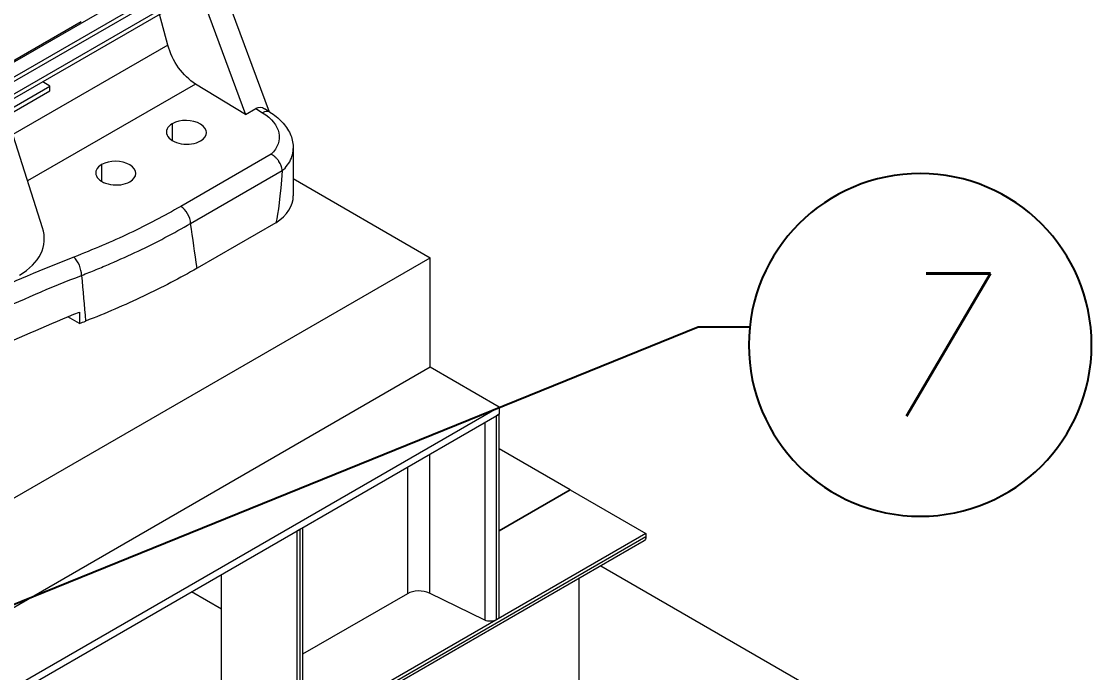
# Model space of a CAD drawing. Header units: millimetres. Extents: x -2122 to 22797, y 3569 to 89276.
# Drawn here: x 10951 to 11700, y 79981 to 80437 of the extents above; entities that cross this region are included whole.
import ezdxf
from ezdxf.enums import TextEntityAlignment as Align

# ---------------------------------------------------------------- set-up
doc = ezdxf.new("R2010")
doc.units = ezdxf.units.MM
doc.header["$LTSCALE"] = 20
doc.layers.add('IA-TEXT', color=2, linetype='Continuous')
doc.layers.add('IA-TRAZ', color=8, linetype='Continuous', lineweight=5)
doc.styles.add('ING-AMB', font='romans.shx', dxfattribs={"width": 0.75, "oblique": 15})
doc.styles.add('SALVADOR', font='romans.shx', dxfattribs={"width": 0.75, "oblique": 15})
doc.dimstyles.new('ING-AMB 16', dxfattribs={"dimscale": 16, "dimtxt": 3, "dimasz": 2.5, "dimexe": 1, "dimexo": 1, "dimgap": 1, "dimtad": 1, "dimdec": 0, "dimzin": 0, "dimdsep": 46, "dimtxsty": 'ING-AMB', "dimcen": 0.1, "dimclrd": 7, "dimclre": 7, "dimclrt": 2, "dimadec": 0, "dimazin": 0, "dimtfac": 1, "dimtdec": 0, "dimtmove": 0, "dimatfit": 0, "dimfxl": 1.25, "dimtfill": 1, "dimtolj": 1, "dimtzin": 0, "dimarcsym": 1})

# ---------------------------------------------------------------- blocks, each defined once
blk = doc.blocks.new('EJE')
blk.add_circle((0, 6), 6)
at = {"style": 'SALVADOR', "oblique": 15, "width": 0.75}
blk.add_attdef('N', text='', height=5, dxfattribs=at).set_placement((0, 6), align=Align.MIDDLE)
blk = doc.blocks.new('A$C6cb7b9ed')
at = {"color": 0, "linetype": 'Continuous', "lineweight": 0, "extrusion": (2.77556e-16, 0.816497, 0.57735)}
for p, q in [((2182.66, 4272.81), (2628.35, 4530.13)), ((2175.45, 4258.23), (2621.23, 4515.6)), ((2175.49, 4255.1), (2621.19, 4512.43)), ((2164.75, 4240.21), (2613.05, 4499.04)), ((2164.75, 4237.05), (2613.05, 4495.88)), ((2619.49, 4501.14), (2654.26, 4407.12)), ((2605.82, 4491.71), (2637.81, 4405.2)), ((2583.34, 4453.82), (2577.59, 4475.41)), ((2295.31, 4339.15), (2522.6, 4470.37)), ((2583.34, 4453.82), (2474.86, 4391.18)), ((2500.83, 4425.01), (2495.74, 4428.15)), ((2253.34, 4282.13), (2500.83, 4425.01)), ((2393.35, 4359.81), (2500.83, 4421.86)), ((2602.72, 4426.52), (2485.18, 4358.66)), ((2500.83, 4421.86), (2500.83, 4425.01)), ((2637.81, 4405.2), (2602.72, 4426.52)), ((2637.81, 4405.2), (2644.88, 4409.29)), ((2644.88, 4409.29), (2649.66, 4406.38)), ((2654.66, 4406.87), (2651.12, 4409.03)), ((2495.64, 4325.72), (2470.65, 4404.43)), ((2586.45, 4398.71), (2586.45, 4386.98)), ((2655.66, 4377.33), (2592.38, 4340.8)), ((2671.19, 4381.39), (2671.19, 4348.3)), ((2536.95, 4370.13), (2536.95, 4358.4)), ((2599.27, 4328.87), (2663.36, 4365.88)), ((2671.19, 4360.26), (2767.1, 4304.88)), ((2659.01, 4329.42), (2603.83, 4297.56)), ((2229.7, 3994.61), (2767.1, 4304.88)), ((2767.1, 4228.42), (2767.1, 4304.88)), ((2521.53, 4258.87), (2513.43, 4263.55)), ((2521.53, 4266.81), (2521.53, 4258.87)), ((2229.7, 3918.15), (2767.1, 4228.42)), ((2767.1, 4228.42), (2815.37, 4200.55)), ((2277.97, 3890.28), (2815.37, 4200.55)), ((2815.37, 4200.55), (2815.37, 4195.37)), ((2277.97, 3885.1), (2815.37, 4195.37)), ((2805.24, 4189.51), (2805.24, 4051.12)), ((2815.37, 4195.37), (2813.36, 4194.2)), ((2813.36, 4051.31), (2813.36, 4194.2)), ((2815.37, 4195.37), (2815.37, 4195.37)), ((2815.37, 4052.48), (2815.37, 4195.37)), ((2766.58, 4167.2), (2766.58, 4070)), ((2865.05, 4142.4), (2815.37, 4171.08)), ((2751.03, 4158.22), (2751.03, 4069.63)), ((2865.05, 4142.4), (2815.37, 4113.72)), ((2815.37, 4113.72), (2865.05, 4142.4)), ((2865.05, 4142.4), (2918.09, 4111.78)), ((2675.97, 4114.88), (2673.95, 4113.72)), ((2673.95, 3970.83), (2673.95, 4113.72)), ((2673.95, 4113.72), (2673.95, 4113.72)), ((2675.97, 3971.99), (2675.97, 4114.88)), ((2677.72, 4115.89), (2677.72, 3974.44)), ((2916.84, 4106.71), (869.77, 2924.83)), ((2918.09, 4111.78), (871.01, 2929.9)), ((2918.09, 4109.45), (871.01, 2927.57)), ((2918.09, 4111.78), (2918.09, 4109.45)), ((2886.5, 4089.19), (3130.22, 3948.48)), ((2620.92, 4001.45), (2620.92, 4083.1)), ((2620.92, 4083.1), (2620.92, 4083.1)), ((2620.92, 4083.1), (2620.92, 4083.1)), ((2871.06, 4080.28), (2871.06, 3995.63)), ((2620.92, 4058.82), (2599.89, 4070.96)), ((2751.03, 4069.63), (2677.72, 4027.3)), ((2805.24, 4051.12), (2766.58, 4070)), ((2815.37, 4052.48), (2813.36, 4051.31))]:
    blk.add_line(p, q, dxfattribs=at)
at = {"color": 0, "linetype": 'Continuous', "lineweight": 0, "extrusion": (-8.32667e-17, 1.44222e-16, -1)}
blk.add_ellipse((2603.28, 4450.69), major_axis=(-15, 25.98), ratio=0.57735, start_param=-2.330015, end_param=-1.134464, dxfattribs=at)
at = {"color": 0, "linetype": 'Continuous', "lineweight": 0}
for centre, major_axis, ratio, start_param, end_param in [((2648.77, 4398.75), (-2.11, 11.2), 0.695691, -0.558513, 0.239637), ((2649.47, 4398.33), (5.19, 8.55), 0.562039, 0.000145, 0.79815), ((2648.77, 4398.75), (-2.11, 11.2), 0.695691, -0.836498, -0.836433), ((2596.35, 4392.69), (-14, 0.33), 0.59226, -0.771605, 2.369988), ((2596.35, 4392.69), (-14, 0.33), 0.59226, -3.913197, -0.771605), ((2546.85, 4364.11), (-14, 0.33), 0.59226, -0.771605, 2.369988), ((2546.85, 4364.11), (-14, 0.33), 0.59226, -3.913197, -0.771605), ((2621.19, 4348.3), (50, 0), 0.57735, -0.713014, 0), ((2592.2, 4332.74), (-5, 8.66), 0.57735, -2.330015, -0.811578), ((2429.26, 4323.28), (-67.43, 7.84), 0.584125, -3.807475, -2.884363), ((2849.75, 3998.7), (-668.37, -61.69), 0.56061, -1.103052, -0.989065), ((2517.35, 4297.28), (-3.6, 9.33), 0.460266, -2.275441, -0.73035), ((2759.16, 4064.93), (-11.5, 0), 0.57735, -2.272956, -0.785398)]:
    blk.add_ellipse(centre, major_axis=major_axis, ratio=ratio, start_param=start_param, end_param=end_param, dxfattribs=at)
at = {"color": 0, "linetype": 'Continuous', "lineweight": 0, "extrusion": (5.64444e-18, -5.56577e-17, -1)}
blk.add_ellipse((2621.37, 4390.05), major_axis=(40, -0.93), ratio=0.59226, start_param=-0.799192, end_param=0.527236, dxfattribs=at)
at = {"color": 0, "linetype": 'Continuous', "lineweight": 0, "extrusion": (-1.32526e-16, 1.0812e-16, -1)}
blk.add_ellipse((2621.19, 5903.26), major_axis=(-34.91, 1579.58), ratio=0.022659, start_param=2.911042, end_param=3.056786, dxfattribs=at)
at = {"color": 0, "linetype": 'Continuous', "lineweight": 0, "extrusion": (2.38847e-18, 6.20174e-17, -1)}
blk.add_ellipse((2661.82, 4364.98), major_axis=(-1.05, -1.91), ratio=0.593568, start_param=-2.349304, end_param=-2.225851, dxfattribs=at)
at = {"color": 0, "linetype": 'Continuous', "lineweight": 0, "extrusion": (6.11418e-17, -5.69489e-17, -1)}
blk.add_ellipse((2970.73, 3893.12), major_axis=(799.52, -18.6), ratio=0.59245, start_param=-2.277733, end_param=-2.178973, dxfattribs=at)
at = {"color": 0, "linetype": 'Continuous', "lineweight": 0, "extrusion": (-6.74263e-17, -1.68064e-16, -1)}
blk.add_ellipse((2971.11, 3901.57), major_axis=(799.94, 17.68), ratio=0.562044, start_param=-2.343772, end_param=-2.155156, dxfattribs=at)
at = {"color": 0, "linetype": 'Continuous', "lineweight": 0, "extrusion": (1.42831e-17, 2.77556e-16, -1)}
blk.add_ellipse((2971.11, 3876.83), major_axis=(800, 0), ratio=0.57735, start_param=-2.167578, end_param=-2.161206, dxfattribs=at)
at = {"color": 0, "linetype": 'Continuous', "lineweight": 0, "extrusion": (4.75303e-17, -8.52508e-30, -1)}
blk.add_ellipse((2809.11, 4196.65), major_axis=(-6, 0), ratio=0.57735, start_param=-2.356194, end_param=-2.353097, dxfattribs=at)
at = {"color": 0, "linetype": 'Continuous', "lineweight": 0, "extrusion": (-8.0667e-17, -1.66533e-16, -1)}
blk.add_ellipse((2671.72, 4117.33), major_axis=(-6, 0), ratio=0.57735, start_param=-2.359292, end_param=-2.356194, dxfattribs=at)
at = {"color": 0, "linetype": 'Continuous', "lineweight": 0, "extrusion": (3.01326e-16, 3.66267e-16, -1)}
blk.add_ellipse((2913.84, 4111.9), major_axis=(3, -5.2), ratio=0.57735, start_param=-0.785398, end_param=0, dxfattribs=at)
at = {"color": 0, "linetype": 'Continuous', "lineweight": 0, "extrusion": (-5.5108e-17, -5.55112e-17, -1)}
blk.add_ellipse((2809.11, 4053.76), major_axis=(-6, 0), ratio=0.57735, start_param=-2.356194, end_param=-0.868637, dxfattribs=at)
at = {"color": 0, "linetype": 'Continuous', "lineweight": 0}
for points, knots in [([(2654.66, 4406.88), (2656.28, 4405.89), (2657.81, 4404.83), (2660.68, 4402.55), (2662.03, 4401.33), (2664.46, 4398.75), (2665.56, 4397.39), (2667.46, 4394.59), (2668.28, 4393.14), (2669.6, 4390.19), (2670.12, 4388.69), (2670.85, 4385.66), (2671.08, 4384.14), (2671.18, 4382.21), (2671.19, 4381.8), (2671.19, 4381.39)], [0, 0, 0, 0, 6.444737, 6.444737, 12.952428, 12.952428, 19.371393, 19.371393, 25.611881, 25.611881, 31.640287, 31.640287, 37.474964, 37.474964, 39.051175, 39.051175, 39.051175, 39.051175]), ([(2663.36, 4365.88), (2663.35, 4366.41), (2663.28, 4366.95), (2663.18, 4367.5), (2663.12, 4367.78), (2663.06, 4368.06), (2662.98, 4368.34), (2662.92, 4368.56), (2662.85, 4368.78), (2662.78, 4369), (2662.76, 4369.06), (2662.74, 4369.13), (2662.72, 4369.19), (2662.52, 4369.76), (2662.28, 4370.32), (2662, 4370.87), (2661.74, 4371.38), (2661.44, 4371.89), (2661.12, 4372.38), (2661.1, 4372.42), (2661.07, 4372.46), (2661.04, 4372.5), (2660.69, 4373.03), (2660.3, 4373.53), (2659.89, 4374.01), (2659.68, 4374.25), (2659.47, 4374.48), (2659.25, 4374.71), (2659.05, 4374.91), (2658.84, 4375.11), (2658.63, 4375.3), (2658.61, 4375.32), (2658.59, 4375.33), (2658.58, 4375.35), (2658.12, 4375.76), (2657.65, 4376.13), (2657.16, 4376.47), (2656.91, 4376.63), (2656.66, 4376.79), (2656.41, 4376.93), (2656.29, 4377.01), (2656.16, 4377.07), (2656.04, 4377.14), (2655.91, 4377.21), (2655.78, 4377.27), (2655.66, 4377.33)], [0, 0, 0, 0, 0.0018942, 0.0018942, 0.0018942, 0.0028413, 0.0028413, 0.0028413, 0.00357759, 0.00357759, 0.00357759, 0.0037884, 0.0037884, 0.0037884, 0.0056826, 0.0056826, 0.0056826, 0.00742872, 0.00742872, 0.00742872, 0.00757681, 0.00757681, 0.00757681, 0.00947101, 0.00947101, 0.00947101, 0.01041811, 0.01041811, 0.01041811, 0.01129217, 0.01129217, 0.01129217, 0.01136521, 0.01136521, 0.01136521, 0.01325941, 0.01325941, 0.01325941, 0.01420651, 0.01420651, 0.01420651, 0.01468006, 0.01468006, 0.01468006, 0.01515361, 0.01515361, 0.01515361, 0.01515361]), ([(2663.36, 4365.65), (2664.81, 4366.98), (2666.07, 4368.37), (2667.14, 4369.82), (2668.25, 4371.34), (2669.15, 4372.93), (2669.81, 4374.54), (2670.47, 4376.16), (2670.9, 4377.81), (2671.08, 4379.48), (2671.15, 4380.12), (2671.19, 4380.75), (2671.19, 4381.39)], [0.2181289, 0.2181289, 0.2181289, 0.2181289, 0.3801108, 0.3801108, 0.3801108, 0.5502087, 0.5502087, 0.5502087, 0.7203067, 0.7203067, 0.7203067, 0.7853755, 0.7853755, 0.7853755, 0.7853755]), ([(2592.38, 4340.8), (2580.89, 4334.16), (2568.91, 4327.89), (2543.96, 4316.07), (2530.99, 4310.52), (2517.53, 4305.33)], [0, 0, 0, 0, 0.04852404, 0.04852404, 0.09704809, 0.09704809, 0.09704809, 0.09704809]), ([(2522.95, 4292.49), (2526.38, 4293.82), (2529.77, 4295.18), (2536.51, 4297.94), (2539.85, 4299.34), (2549.78, 4303.62), (2556.27, 4306.56), (2575.36, 4315.66), (2587.57, 4322.09), (2599.27, 4328.87)], [0, 0, 0, 0, 0.01240499, 0.01240499, 0.02480999, 0.02480999, 0.04961998, 0.04961998, 0.09923996, 0.09923996, 0.09923996, 0.09923996]), ([(2603.83, 4297.56), (2591.85, 4290.65), (2579.29, 4284.07), (2553.21, 4271.71), (2539.71, 4265.92), (2525.75, 4260.52)], [0, 0, 0, 0, 5.081788, 5.081788, 10.121713, 10.121713, 10.121713, 10.121713])]:
    blk.add_open_spline(points, degree=3, knots=knots, dxfattribs=at)
for points in [[(2603.83, 4297.56), (2602.31, 4308.12), (2600.79, 4318.56), (2599.27, 4328.87)], [(2522.95, 4292.49), (2523.88, 4281.96), (2524.82, 4271.3), (2525.75, 4260.52)]]:
    blk.add_open_spline(points, degree=3, dxfattribs=at)

msp = doc.modelspace()

# ---------------------------------------------------------------- block references
at = {"layer": 'IA-TEXT'}
ref = msp.add_blockref('EJE', (11579.85, 80090.3, 30576.32), dxfattribs=dict(at, xscale=-20, yscale=20, zscale=20))
ref.add_attrib('N', '7', dxfattribs={"layer": '0', "height": 100, "style": 'SALVADOR', "oblique": 15, "width": 0.75}).set_placement((11579.85, 80210.3, 30576.32), align=Align.MIDDLE)
at = {"layer": 'IA-TRAZ'}
msp.add_blockref('A$C6cb7b9ed', (8469.77, 75966.46, 10192.11), dxfattribs=at)

# ---------------------------------------------------------------- leaders
at = {"layer": 'IA-TEXT'}
msp.add_leader([(10861.04, 79994.44, 30576.32), (11424.34, 80222.89, 30576.32), (11460.51, 80222.89, 30576.32)], dimstyle='ING-AMB 16', override={"dimgap": 1, "dimtad": 0}, dxfattribs=at)

doc.saveas('drawing.dxf')
